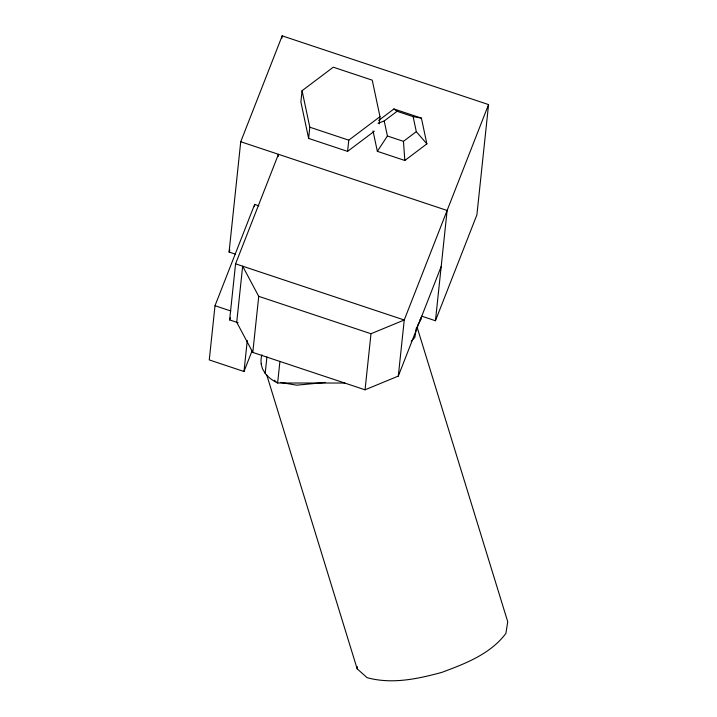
<?xml version="1.0" encoding="UTF-8"?>
<svg xmlns="http://www.w3.org/2000/svg" width="717" height="717" viewBox="0 0 717 717"><rect width="100%" height="100%" fill="white"/><g stroke="black" fill="none" stroke-linecap="round" stroke-linejoin="round"><path stroke-width="1.08" d="M258.855 205.824L254.652 204.426L215.001 305.72L209.265 359.925L243.995 371.496L252.088 350.819M235.418 254.141L229.073 252.025L240.733 141.742L282.184 35.85L488.564 104.583L476.895 214.867L435.452 320.75L421.695 316.17M238.125 322.74L229.637 319.916L235.57 263.838L278.438 154.298L278.205 156.494M254.418 206.639L254.652 204.426M243.995 371.496L247.275 340.521M281.942 38.082L282.184 35.85M252.796 352.423L258.729 296.345L242.651 266.195L236.718 322.274L252.796 352.423L365.052 389.806L398.311 376.084L441.188 266.545M344.859 383.039L277.631 383.003A156.539 56.867 -17.1 0 1 265.191 373.396L266.939 356.896M379.23 123.79L379.983 116.656L372.248 80.17L333.297 67.192L302.072 90.709L300.889 101.931L308.624 138.417L347.575 151.386L374.337 131.229M277.631 383.003L279.926 361.332M308.624 138.417L309.807 127.196L302.072 90.709M347.575 151.386L348.767 140.173L379.983 116.656M365.052 389.806L370.985 333.737L404.245 320.006L488.564 104.583M398.311 376.084L404.245 320.006L235.57 263.838M417.5 325.419L420.816 319.522L421.04 317.344M435.452 320.75L447.121 210.466L240.733 141.742M417.007 326.862L507.735 621.764L505.888 633.389C490.383 654.173 465.234 663.628 441.789 672.394C417.554 678.963 391.867 684.502 367.059 677.646L357.156 668.818L357.496 666.702M416.344 327.911L414.829 337.42L411.253 341.337M229.073 252.025L229.888 249.946M229.637 319.916L230.453 317.828M377.339 151.323L387.413 135.997L384.222 120.976L397.084 111.287L413.117 116.629L421.417 118.126L426.875 143.884L404.836 160.483L377.339 151.323L373.019 130.933M378.657 120.456L393.92 108.966L421.417 118.126M387.413 135.997L403.447 141.339L416.308 131.659L413.117 116.629M378.056 123.27L384.222 120.976M325.518 382.43L296.668 385.181L280.356 382.412M419.902 319.522L420.816 319.522M309.807 127.196L348.767 140.173M258.729 296.345L370.985 333.737M215.001 305.72L230.784 310.981M393.92 108.966L397.084 111.287M274.36 380.207L276.009 381.677M416.308 131.659L426.875 143.884M265.191 373.396L262.413 368.663L261.087 363.806M266.76 374.982L357.156 668.818M403.447 141.339L404.836 160.483M261.302 363.743A117.731 42.769 -17.1 0 1 261.92 354.879"/></g></svg>
